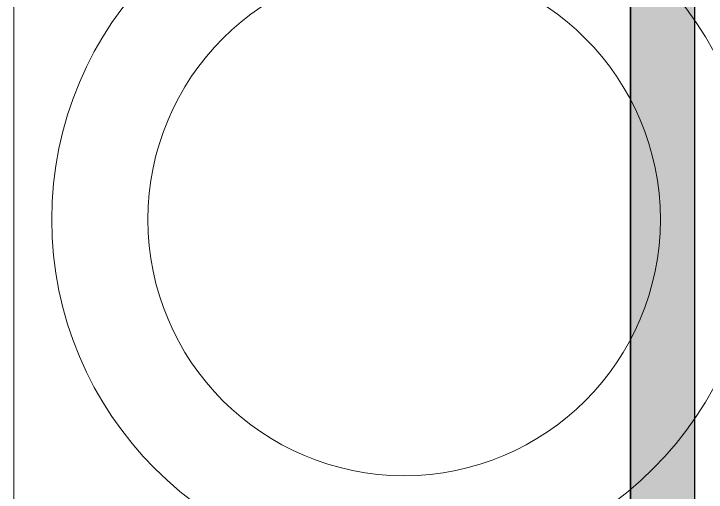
# Model space of a CAD drawing. Header units: centimetres. Extents: x 54005 to 61405, y 90310 to 94744.
# Drawn here: x 56868.63 to 56890.25, y 91775.01 to 91789.95 of the extents above; entities that cross this region are included whole.
import ezdxf

# ---------------------------------------------------------------- set-up
doc = ezdxf.new("R2010")
doc.units = ezdxf.units.CM
doc.header["$LTSCALE"] = 25
doc.layers.get('0').update_dxf_attribs({"lineweight": 0})
doc.layers.add('OC-Mutfak_Ekipman', color=252, linetype='Continuous')
doc.layers.add('OC-Tretuar', color=70, linetype='Continuous')
doc.layers.add('ÖLCULENDIRME', color=115, linetype='Continuous', lineweight=5)

# ---------------------------------------------------------------- blocks, each defined once
blk = doc.blocks.new('132')
at = {"layer": 'OC-Tretuar'}
h = blk.add_hatch(color=7, dxfattribs=at)
h.dxf.hatch_style = 1
h.paths.add_polyline_path([(23047.207, -1265.522, 0.414209), (23048.207, -1266.522, 0.414214), (23049.207, -1265.522), (23049.207, -1135.022, 0.414214), (23048.207, -1134.022, 0.414218), (23047.207, -1135.022)])
h.paths.add_polyline_path([(23039.207, -1265.522, 0.414214), (23040.207, -1266.522, 0.414218), (23041.207, -1265.522), (23041.207, -1135.022, 0.414209), (23040.207, -1134.022, 0.414214), (23039.207, -1135.022)])
h.paths.add_polyline_path([(23031.207, -1265.522, 0.414214), (23032.207, -1266.522, 0.414214), (23033.207, -1265.522), (23033.207, -1135.022, 0.414214), (23032.207, -1134.022, 0.414214), (23031.207, -1135.022)])
h.paths.add_polyline_path([(23025.207, -1135.022, 0.414214), (23024.207, -1134.022, 0.414214), (23023.207, -1135.022), (23023.207, -1265.522, 0.414214), (23024.207, -1266.522, 0.414214), (23025.207, -1265.522)])
h.paths.add_polyline_path([(23015.207, -1265.522, 0.414214), (23016.207, -1266.522, 0.414214), (23017.207, -1265.522), (23017.207, -1135.022, 0.414214), (23016.207, -1134.022, 0.414214), (23015.207, -1135.022)])
at = {"layer": 'OC-Mutfak_Ekipman'}
for p, q in [((23047.207, -1265.522), (23047.207, -1135.022)), ((23049.207, -1135.022), (23049.207, -1265.522))]:
    blk.add_line(p, q, dxfattribs=at)
blk = doc.blocks.new('by')
at = {"ltscale": 30, "elevation": -4.505}
blk.add_lwpolyline([(6379.358, 2199.359), (6358.358, 2199.359, -0.414214), (6353.358, 2204.359), (6353.358, 2241.359, -0.414214), (6358.358, 2246.359), (6379.358, 2246.359, -0.414214), (6384.358, 2241.359), (6384.358, 2204.359, -0.414214)], format="xyb", close=True, dxfattribs=at)
at = {"ltscale": 30}
for radius in [11, 8]:
    blk.add_circle((6372.173, 2213.871, -4.505), radius, dxfattribs=at)

msp = doc.modelspace()

# ---------------------------------------------------------------- linework, layer by layer
at = {"layer": 'ÖLCULENDIRME'}
msp.add_line((56887.894, 92217.602), (56887.894, 91619.602), dxfattribs=at)

# ---------------------------------------------------------------- block references
at = {"layer": 'ÖLCULENDIRME', "rotation": 180}
for name, p in [('132', (79937.09, 90591.129)), ('by', (63252.992, 93997.398, 4.505))]:
    msp.add_blockref(name, p, dxfattribs=at)

doc.saveas('drawing.dxf')
